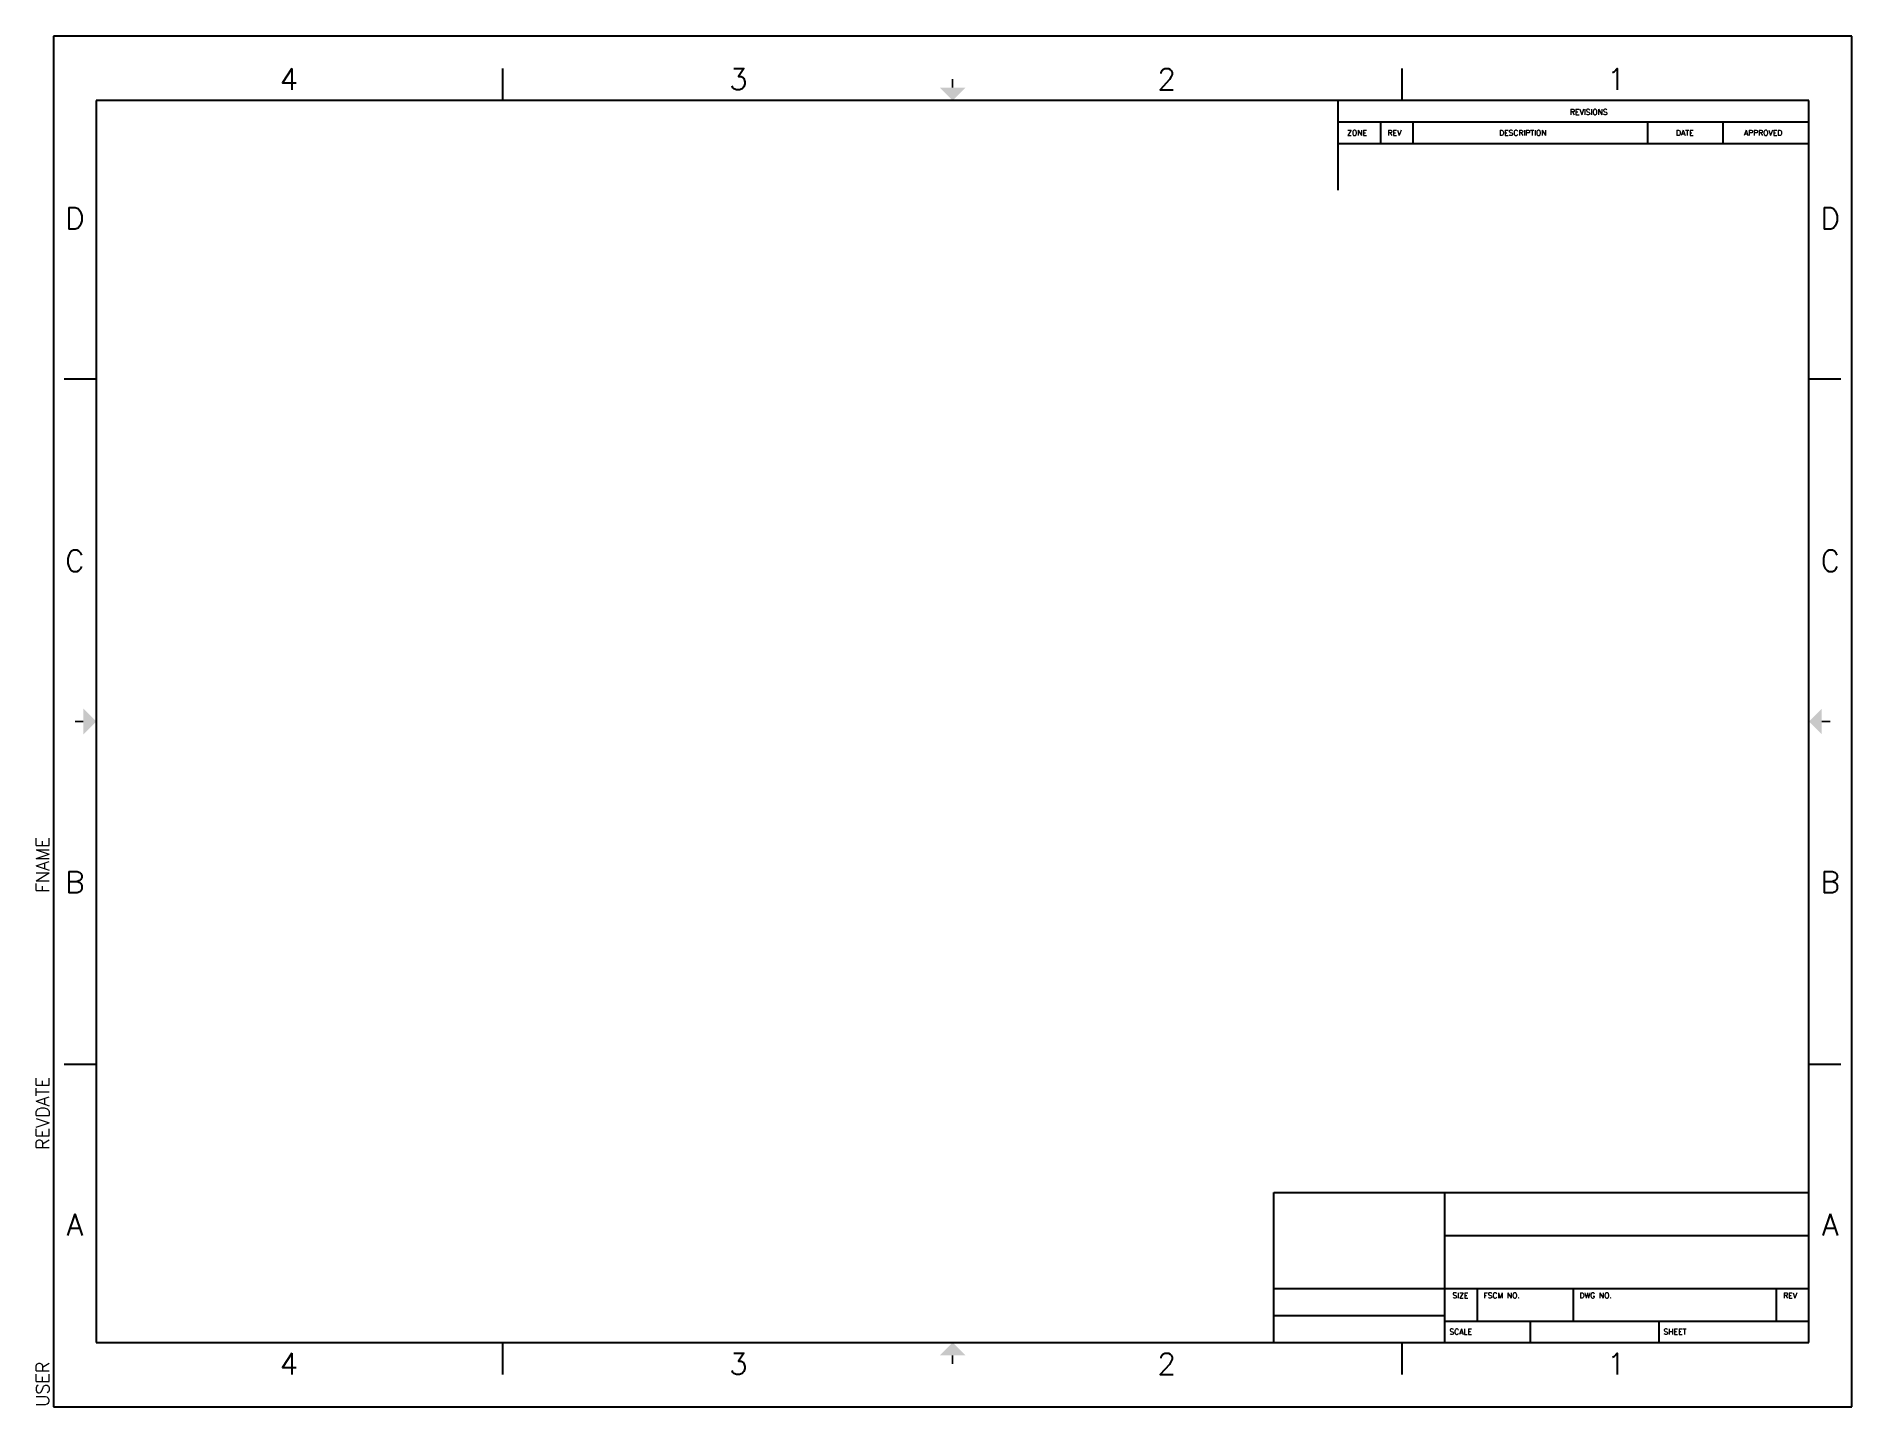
# Model space of a CAD drawing. Header units: inches. Extents: x -0.2 to 21, y 0 to 16.
import ezdxf
from ezdxf.enums import TextEntityAlignment as Align

# ---------------------------------------------------------------- set-up
doc = ezdxf.new("R2010")
doc.units = ezdxf.units.IN
doc.header["$MEASUREMENT"] = 0
doc.layers.add('Title Block', color=7, linetype='Continuous')
doc.styles.add('Roman', font='romans')

msp = doc.modelspace()

# ---------------------------------------------------------------- linework, layer by layer
at = {"layer": 'Title Block'}
for p, q in [((21, 16), (0, 16)), ((0, 16), (0, 0)), ((21, 0), (21, 16)), ((5.25, 15.25), (5.25, 15.625)), ((15.75, 15.25), (15.75, 15.625)), ((20.5, 15.25), (0.5, 15.25)), ((0.5, 15.25), (0.5, 0.75)), ((15, 15.25), (15, 14.2027)), ((20.5, 0.75), (20.5, 15.25)), ((15, 15), (20.5, 15)), ((15.5, 14.75), (15.5, 15)), ((15.88, 14.75), (15.88, 15)), ((18.62, 14.75), (18.62, 15)), ((19.5, 14.75), (19.5, 15)), ((15, 14.75), (20.5, 14.75)), ((0.125, 12), (0.5, 12)), ((20.5, 12), (20.875, 12)), ((0.125, 4), (0.5, 4)), ((20.5, 4), (20.875, 4)), ((14.25, 2.5), (20.5, 2.5)), ((14.25, 0.75), (14.25, 2.5)), ((16.25, 0.75), (16.25, 2.5)), ((16.25, 2), (20.5, 2)), ((14.25, 1.38), (20.5, 1.38)), ((16.63, 1), (16.63, 1.38)), ((17.75, 1), (17.75, 1.38)), ((20.12, 1), (20.12, 1.38)), ((14.25, 1.065), (16.25, 1.065)), ((16.25, 1), (20.5, 1)), ((17.25, 0.75), (17.25, 1)), ((18.75, 0.75), (18.75, 1)), ((0.5, 0.75), (20.5, 0.75)), ((5.25, 0.375), (5.25, 0.75)), ((15.75, 0.375), (15.75, 0.75)), ((0, 0), (21, 0))]:
    msp.add_line(p, q, dxfattribs=at)
at = {"layer": 'Title Block', "const_width": 0.02}
for points in [[(10.5, 15.5), (10.5, 15.4)], [(0.25, 8), (0.35, 8)], [(20.75, 8), (20.65, 8)], [(10.5, 0.5), (10.5, 0.6)]]:
    msp.add_lwpolyline(points, dxfattribs=at)
at = {"layer": 'Title Block'}
for points in [[(10.35, 15.4), (10.65, 15.4), (10.5, 15.25)], [(0.35, 7.85), (0.35, 8.15), (0.5, 8)], [(20.65, 7.85), (20.65, 8.15), (20.5, 8)], [(10.35, 0.6), (10.65, 0.6), (10.5, 0.75)]]:
    msp.add_solid(points, dxfattribs=at)

# ---------------------------------------------------------------- texts
at = {"color": 0, "style": 'Roman', "flags": 8}
for tag, p in [('FNAME', (-0.05, 6)), ('REVDATE', (-0.05, 3)), ('USER', (-0.05, 0))]:
    msp.add_attdef(tag, p, '', height=0.15, rotation=90, dxfattribs=at)
at = {"layer": 'Title Block', "style": 'Roman'}
for s, p in [('4', (2.75, 15.5)), ('3', (8, 15.5)), ('2', (13, 15.5)), ('1', (18.25, 15.5)), ('D', (0.25, 13.875)), ('D', (20.75, 13.875)), ('C', (0.25, 9.875)), ('C', (20.75, 9.875)), ('B', (0.25, 6.125)), ('B', (20.75, 6.125)), ('A', (0.25, 2.125)), ('A', (20.75, 2.125)), ('4', (2.75, 0.5)), ('3', (8, 0.5)), ('2', (13, 0.5)), ('1', (18.25, 0.5))]:
    msp.add_text(s, height=0.25, dxfattribs=at).set_placement(p, align=Align.MIDDLE_CENTER)
for s, p in [('REVISIONS', (17.7102, 15.0825)), ('ZONE', (15.1087, 14.8403)), ('REV', (15.5801, 14.8403)), ('DESCRIPTION', (16.882, 14.8403)), ('DATE', (18.9477, 14.8403)), ('APPROVED', (19.7414, 14.8403)), ('SIZE', (16.3379, 1.2659)), ('FSCM NO.', (16.6989, 1.2659)), ('DWG NO.', (17.821, 1.2659)), ('REV', (20.2005, 1.2659)), ('SCALE', (16.3023, 0.8425)), ('SHEET', (18.8028, 0.8425))]:
    msp.add_text(s, height=0.065, dxfattribs=at).set_placement(p)

doc.saveas('drawing.dxf')
